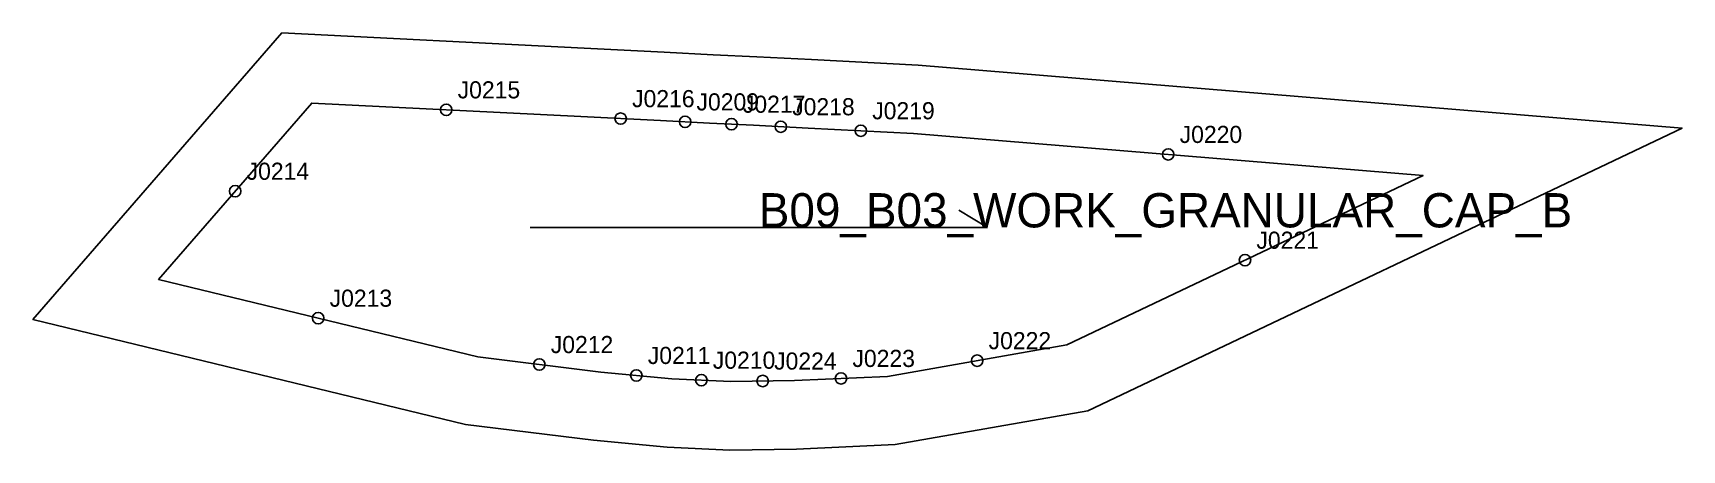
# Model space of a CAD drawing. Header units: millimetres. Extents: x -120 to 168, y -36 to 37.
import ezdxf

# ---------------------------------------------------------------- set-up
doc = ezdxf.new("R2010")
doc.units = ezdxf.units.MM
for name, color, linetype in [('CUT', 1, 'Continuous'), ('GRAIN', 3, 'Continuous'), ('LABEL', 7, 'Continuous'), ('NOTCH', 2, 'Continuous'), ('SEW', 5, 'Continuous')]:
    doc.layers.add(name, color=color, linetype=linetype)

msp = doc.modelspace()

# ---------------------------------------------------------------- linework, layer by layer
at = {"layer": 'CUT'}
msp.add_lwpolyline([(-24.08, 34.22), (-10.11, 33.51), (-1.54, 33.08), (6.12, 32.69), (15.69, 32.21), (34.31, 31.27), (167.92, 20.21), (64.03, -29.31), (30.29, -35.22), (13.06, -36), (1.4, -36.19), (-9.58, -35.67), (-22.46, -34.46), (-44.83, -31.7), (-120.48, -13.3), (-76.94, 36.89), (-24.08, 34.22)], close=True, dxfattribs=at)
at = {"layer": 'GRAIN'}
for p, q in [((46.46, 2.82), (41.46, 5.82)), ((-33.54, 2.82), (46.46, 2.82))]:
    msp.add_line(p, q, dxfattribs=at)
at = {"layer": 'NOTCH'}
for centre in [(-48.2, 23.42), (-17.7, 21.88), (-6.43, 21.31), (1.68, 20.9), (10.3, 20.46), (24.3, 19.76), (78.07, 15.61), (-85.11, 9.16), (91.49, -2.92), (-70.59, -13.08), (44.66, -20.52), (-31.92, -21.2), (-14.95, -23.11), (-3.58, -23.94), (20.84, -23.63), (7.14, -24.09)]:
    msp.add_circle(centre, 1, dxfattribs=at)
at = {"layer": 'SEW'}
msp.add_lwpolyline([(-24.69, 22.23), (-71.71, 24.61), (-98.51, -6.29), (-42.67, -19.88), (-21.16, -22.53), (-8.73, -23.7), (1.58, -24.18), (12.69, -24), (28.98, -23.27), (60.34, -17.77), (122.63, 11.92), (33.51, 19.29), (15.08, 20.22), (5.52, 20.71), (-2.15, 21.09), (-10.71, 21.53)], close=True, dxfattribs=at)

# ---------------------------------------------------------------- texts
at = {"layer": 'LABEL'}
for s, height, p in [('J0215', 3, (-46.2, 25.42)), ('J0216', 3, (-15.7, 23.88)), ('J0209', 3, (-4.43, 23.31)), ('J0217', 3, (3.68, 22.9)), ('J0218', 3, (12.3, 22.46)), ('J0219', 3, (26.3, 21.76)), ('J0220', 3, (80.07, 17.61)), ('J0214', 3, (-83.11, 11.16)), ('B09_B03_WORK_GRANULAR_CAP_B', 6, (6.46, 2.82)), ('J0221', 3, (93.49, -0.92)), ('J0213', 3, (-68.59, -11.08)), ('J0212', 3, (-29.92, -19.2)), ('J0222', 3, (46.66, -18.52)), ('J0211', 3, (-12.95, -21.11)), ('J0210', 3, (-1.58, -21.94)), ('J0224', 3, (9.14, -22.09)), ('J0223', 3, (22.84, -21.63))]:
    msp.add_text(s, height=height, dxfattribs=at).set_placement(p)

doc.saveas('drawing.dxf')
